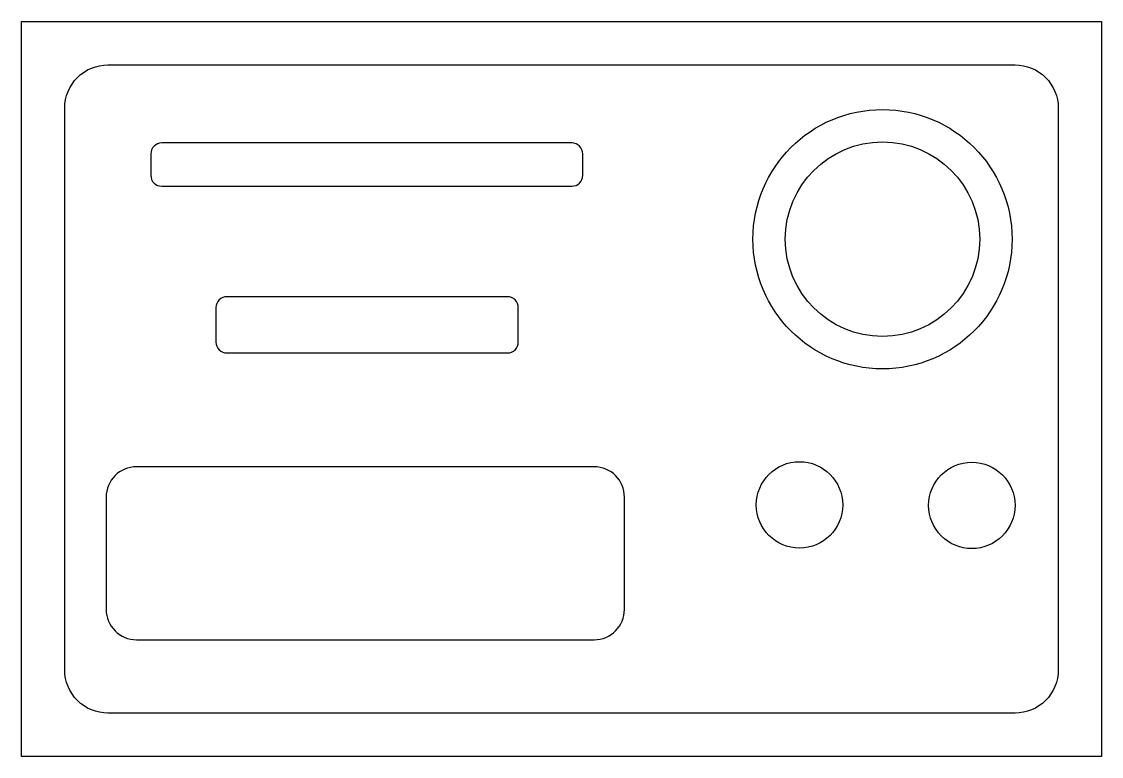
# Model space of a CAD drawing. Header units: inches. Extents: x 0 to 12.5, y 0 to 8.5.
import ezdxf

# ---------------------------------------------------------------- set-up
doc = ezdxf.new("R2010")
doc.units = ezdxf.units.IN
doc.layers.get('0').update_dxf_attribs({"linetype": 'CONTINUOUS'})

msp = doc.modelspace()

# ---------------------------------------------------------------- linework, layer by layer
msp.add_lwpolyline([(12.5, 0), (0, 0), (0, 8.5), (12.5, 8.5)], close=True)
for points in [[(11.5, 0.5), (1, 0.5, -0.414214), (0.5, 1), (0.5, 7.5, -0.414214), (1, 8), (11.5, 8, -0.414214), (12, 7.5), (12, 1, -0.414214)], [(6.37, 7.096), (1.622, 7.096, 0.414214), (1.496, 6.97), (1.496, 6.722, 0.414214), (1.622, 6.596), (6.37, 6.596, 0.414214), (6.496, 6.722), (6.496, 6.97, 0.414214)], [(5.624, 5.317), (2.376, 5.317, 0.414214), (2.25, 5.191), (2.25, 4.793, 0.414214), (2.376, 4.667), (5.624, 4.667, 0.414214), (5.75, 4.793), (5.75, 5.191, 0.414214)], [(6.629, 3.35), (1.329, 3.35, 0.414214), (0.979, 3), (0.979, 1.7, 0.414214), (1.329, 1.35), (6.629, 1.35, 0.414214), (6.979, 1.7), (6.979, 3, 0.414214)]]:
    msp.add_lwpolyline(points, format="xyb", close=True)
for centre, radius in [((9.966, 5.983), 1.5), ((9.966, 5.983), 1.125), ((9.005, 2.909), 0.5), ((11, 2.904), 0.5)]:
    msp.add_circle(centre, radius)

doc.saveas('drawing.dxf')
